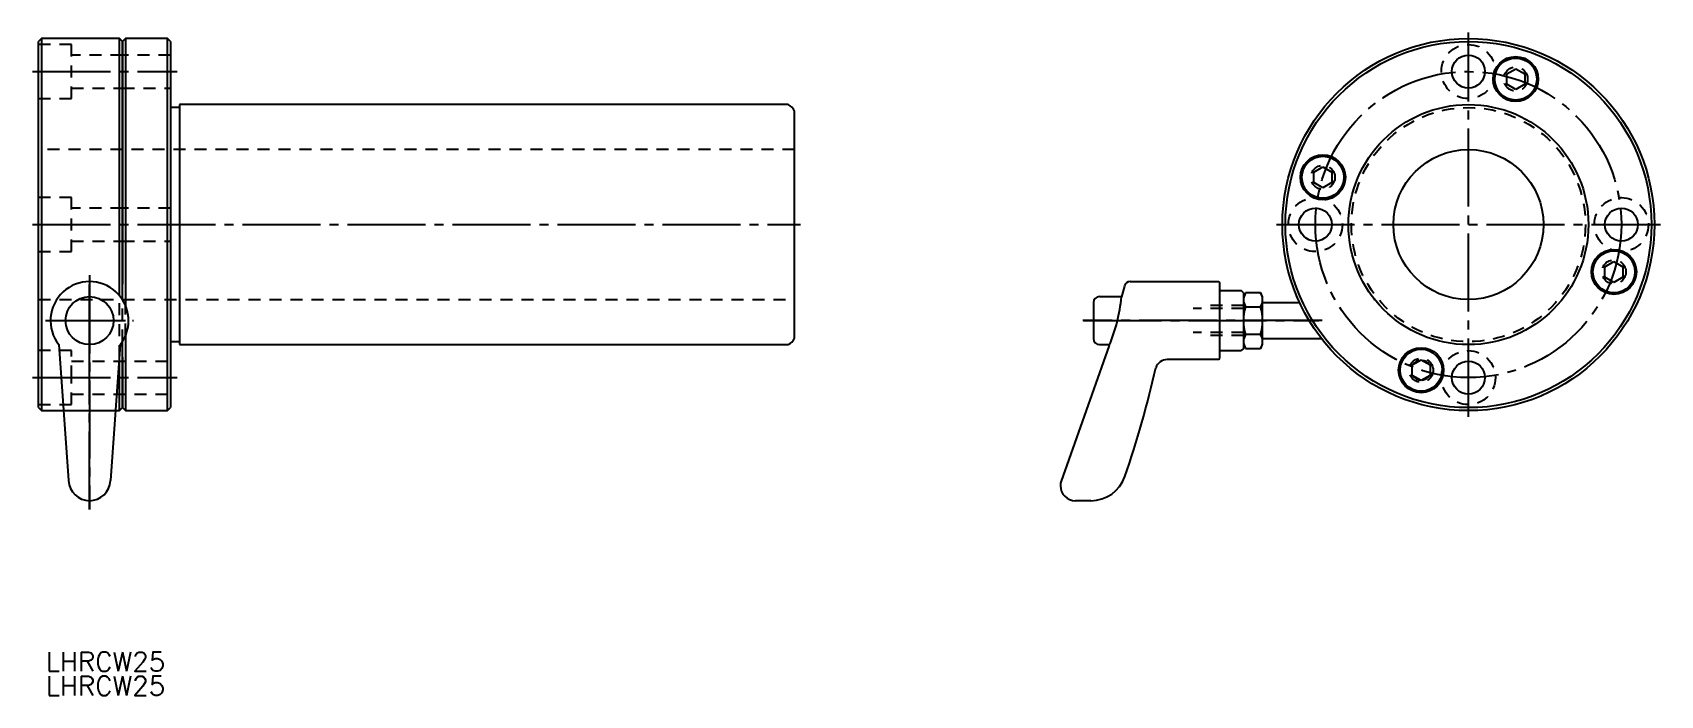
# Model space of a CAD drawing. Extents: x 103 to 374, y 126 to 237.
import ezdxf

# ---------------------------------------------------------------- set-up
doc = ezdxf.new("R2010")
doc.units = 0
doc.linetypes.add('CENTER', pattern=[17.5, 13, -1.5, 1.5, -1.5])
doc.linetypes.add('DASHED', pattern=[3.5, 2, -1.5])
doc.layers.get('0').update_dxf_attribs({"linetype": 'CONTINUOUS'})
doc.layers.add('CENTER', color=1, linetype='CENTER')
doc.styles.get("Standard").update_dxf_attribs({"font": 'txt.shx', "bigfont": '@extfont2.shx'})

msp = doc.modelspace()

# ---------------------------------------------------------------- linework, layer by layer
at = {"color": 7, "linetype": 'CONTINUOUS'}
for p, q in [((104.37, 235.64), (103.87, 235.14)), ((103.87, 174.14), (103.87, 235.14)), ((104.37, 235.64), (104.37, 173.64)), ((117.37, 235.64), (104.37, 235.64)), ((117.37, 194.73), (117.37, 235.64)), ((117.87, 235.14), (117.37, 235.64)), ((118.37, 235.64), (117.87, 235.14)), ((117.87, 235.14), (117.87, 194.69)), ((117.87, 194.69), (117.87, 235.14)), ((118.37, 235.64), (118.37, 194.65)), ((125.37, 235.64), (118.37, 235.64)), ((125.37, 194.04), (125.37, 235.64)), ((125.87, 235.14), (125.37, 235.64)), ((125.87, 235.14), (125.87, 194)), ((348.55, 229.75), (350.05, 230.62)), ((350.05, 230.62), (351.55, 229.75)), ((348.55, 228.02), (348.55, 229.75)), ((350.05, 227.15), (348.55, 228.02)), ((351.55, 228.02), (350.05, 227.15)), ((351.55, 229.75), (351.55, 228.02)), ((127.37, 224.14), (125.87, 224.14)), ((127.37, 224.64), (127.37, 193.88)), ((228.78, 224.64), (127.37, 224.64)), ((229.87, 185.73), (229.87, 223.55)), ((316.42, 213.38), (317.92, 214.25)), ((316.42, 211.65), (316.42, 213.38)), ((317.92, 210.78), (316.42, 211.65)), ((317.92, 214.25), (319.42, 213.38)), ((319.42, 211.65), (317.92, 210.78)), ((319.42, 213.38), (319.42, 211.65)), ((364.92, 197.62), (366.42, 198.49)), ((366.42, 198.49), (367.92, 197.62)), ((364.92, 195.89), (364.92, 197.62)), ((366.42, 195.02), (364.92, 195.89)), ((367.92, 195.89), (366.42, 195.02)), ((367.92, 197.62), (367.92, 195.89)), ((117.37, 192.79), (117.37, 194.73)), ((117.87, 192.1), (117.87, 194.69)), ((118.37, 194.65), (118.37, 191.14)), ((125.37, 183.22), (125.37, 194.04)), ((125.87, 194), (125.87, 183.26)), ((127.37, 193.88), (127.37, 184.64)), ((280.67, 192.64), (284.36, 192.64)), ((284.84, 194.41), (284.34, 192.58)), ((285.8, 195.14), (300.59, 195.14)), ((300.59, 195.14), (300.67, 194.93)), ((300.67, 194.93), (300.67, 182.34)), ((300.67, 193.64), (304.31, 193.64)), ((304.67, 193.27), (304.31, 193.64)), ((304.67, 193.27), (304.67, 184)), ((305.03, 193.25), (304.67, 192.64)), ((304.67, 192.64), (304.67, 184.64)), ((307.51, 193.25), (305.03, 193.25)), ((307.87, 192.64), (307.51, 193.25)), ((307.87, 184.64), (307.87, 192.64)), ((279.67, 191.64), (279.67, 185.64)), ((305.03, 190.94), (307.51, 190.94)), ((307.87, 191.64), (314.03, 191.64)), ((326.5, 192.14), (326.37, 192.14)), ((326.56, 192.14), (326.5, 192.14)), ((107.25, 184.64), (108.88, 161.98)), ((117.5, 184.64), (115.87, 161.98)), ((117.87, 182.58), (117.87, 185.17)), ((118.37, 186.14), (118.37, 182.62)), ((125.87, 185.14), (127.37, 185.14)), ((127.37, 184.64), (141.04, 184.64)), ((141.04, 184.64), (228.78, 184.64)), ((280.67, 184.64), (282.39, 184.64)), ((304.67, 184.64), (305.03, 184.02)), ((307.51, 186.33), (305.03, 186.33)), ((307.51, 184.02), (307.87, 184.64)), ((307.87, 185.64), (317.68, 185.64)), ((117.37, 182.54), (117.37, 182.92)), ((117.37, 173.64), (117.37, 182.54)), ((117.87, 182.58), (117.87, 174.14)), ((117.87, 174.14), (117.87, 182.58)), ((118.37, 182.62), (118.37, 173.64)), ((125.37, 173.64), (125.37, 183.22)), ((125.87, 183.26), (125.87, 174.14)), ((282.32, 184.48), (274.29, 161.89)), ((300.59, 182.14), (291.96, 182.14)), ((300.59, 182.14), (300.67, 182.34)), ((300.67, 183.64), (304.31, 183.64)), ((304.67, 184), (304.31, 183.64)), ((305.03, 184.02), (307.51, 184.02)), ((332.79, 181.25), (334.29, 182.12)), ((334.29, 182.12), (335.79, 181.25)), ((332.79, 179.52), (332.79, 181.25)), ((334.29, 178.65), (332.79, 179.52)), ((335.79, 179.52), (334.29, 178.65)), ((335.79, 181.25), (335.79, 179.52)), ((103.87, 174.14), (104.37, 173.64)), ((104.37, 173.64), (117.37, 173.64)), ((117.37, 173.64), (117.87, 174.14)), ((117.87, 174.14), (118.37, 173.64)), ((118.37, 173.64), (125.37, 173.64)), ((125.37, 173.64), (125.87, 174.14)), ((274.17, 161.22), (274.17, 161.14)), ((279.24, 158.64), (276.67, 158.64))]:
    msp.add_line(p, q, dxfattribs=at)
at = {"color": 3, "linetype": 'DASHED'}
for p, q in [((109.37, 234.64), (103.87, 234.64)), ((109.37, 225.64), (109.37, 234.64)), ((117.87, 232.89), (109.37, 232.89)), ((125.87, 232.89), (117.87, 232.89)), ((103.87, 225.64), (109.37, 225.64)), ((109.37, 227.39), (117.87, 227.39)), ((117.87, 227.39), (125.87, 227.39)), ((229.87, 217.14), (103.87, 217.14)), ((109.37, 209.14), (103.87, 209.14)), ((109.37, 200.14), (109.37, 209.14)), ((117.87, 207.39), (109.37, 207.39)), ((125.87, 207.39), (117.87, 207.39)), ((109.37, 201.89), (117.87, 201.89)), ((117.87, 201.89), (125.87, 201.89)), ((103.87, 200.14), (109.37, 200.14)), ((117.37, 182.54), (117.37, 192.79)), ((103.87, 192.14), (229.87, 192.14)), ((117.87, 185.17), (117.87, 192.1)), ((118.37, 186.14), (118.37, 191.14)), ((304.67, 190.64), (296.27, 190.64)), ((304.67, 191.14), (297.67, 191.14)), ((304.67, 186.64), (296.27, 186.64)), ((304.67, 186.14), (297.67, 186.14)), ((109.37, 183.64), (103.87, 183.64)), ((109.37, 179.14), (109.37, 183.64)), ((109.37, 181.89), (125.87, 181.89)), ((109.37, 174.64), (109.37, 179.14)), ((109.37, 176.39), (125.87, 176.39)), ((103.87, 174.64), (109.37, 174.64))]:
    msp.add_line(p, q, dxfattribs=at)
at = {"color": 7, "linetype": 'CONTINUOUS'}
for centre, radius in [((342.17, 204.64), 31), ((342.17, 204.64), 30.5), ((342.17, 230.14), 2.75), ((350.05, 228.89), 3.75), ((350.05, 228.89), 3.5), ((342.17, 204.64), 20), ((342.17, 204.64), 12.5), ((317.92, 212.52), 3.75), ((317.92, 212.52), 3.5), ((316.67, 204.64), 2.75), ((367.67, 204.64), 2.75), ((366.42, 196.76), 3.75), ((366.42, 196.76), 3.5), ((112.37, 188.64), 4), ((334.29, 180.38), 3.75), ((334.29, 180.38), 3.5), ((342.17, 179.14), 2.75)]:
    msp.add_circle(centre, radius, dxfattribs=at)
at = {"color": 3, "linetype": 'DASHED'}
for centre, radius in [((342.17, 230.14), 4.5), ((350.05, 228.89), 2), ((342.17, 204.64), 19.5), ((317.92, 212.52), 2), ((316.67, 204.64), 4.5), ((367.67, 204.64), 4.5), ((366.42, 196.76), 2), ((334.29, 180.38), 2), ((342.17, 179.14), 4.5)]:
    msp.add_circle(centre, radius, dxfattribs=at)
at = {"color": 7, "linetype": 'CONTINUOUS'}
for centre, radius, start, end in [((228.02, 222.79), 2, 22.3316, 67.6684), ((112.37, 188.64), 6.5, 322.0201, 217.9799), ((280.67, 191.64), 1, 90, 180), ((285.8, 194.14), 1, 90, 164.2753), ((306.72, 192.1), 2.04, 145.6158, 214.3842), ((305.83, 192.1), 2.04, 325.6158, 34.3842), ((256.92, 195.12), 27.53, 337.2678, 354.7093), ((312.31, 188.64), 7.64, 162.412, 197.588), ((300.23, 188.64), 7.64, 342.412, 17.588), ((228.02, 186.49), 2, 292.3316, 337.6684), ((280.67, 185.64), 1, 180, 270), ((306.72, 185.17), 2.04, 145.6158, 214.3842), ((305.83, 185.17), 2.04, 325.6158, 34.3842), ((291.96, 180.14), 2, 90, 160.621), ((334.29, 180.38), 1.65, 95.38, 144.62), ((334.29, 180.38), 1.65, 35.38, 84.62), ((122.05, 218.89), 172.29, 340.9545, 347.2259), ((334.29, 180.38), 1.65, 215.38, 264.62), ((334.29, 180.38), 1.65, 275.38, 324.62), ((112.37, 162.14), 3.5, 182.543, 357.4475), ((276.17, 161.22), 2, 160.4256, 180), ((276.67, 161.14), 2.5, 180, 270), ((279.24, 164.64), 6, 270, 340.8981)]:
    msp.add_arc(centre, radius, start, end, dxfattribs=at)
at = {"layer": 'CENTER', "color": 1, "linetype": 'CENTER'}
for p, q in [((342.17, 172.64), (342.17, 236.64)), ((102.87, 230.14), (126.97, 230.14)), ((102.87, 204.64), (230.87, 204.64)), ((310.17, 204.64), (374.17, 204.64)), ((112.37, 196.19), (112.37, 157.15)), ((112.37, 182.64), (112.37, 194.64)), ((112.37, 157.15), (112.37, 194.64)), ((105.05, 188.64), (119.68, 188.64)), ((106.37, 188.64), (118.37, 188.64)), ((106.37, 188.64), (118.37, 188.64)), ((317.81, 188.64), (277.89, 188.64)), ((102.87, 179.14), (126.97, 179.14))]:
    msp.add_line(p, q, dxfattribs=at)
at = {"layer": 'CENTER', "color": 12, "linetype": 'CENTER'}
msp.add_line((278.04, 188.64), (317.25, 188.64), dxfattribs=at)
at = {"layer": 'CENTER', "color": 1, "linetype": 'CENTER'}
msp.add_circle((342.17, 204.64), 25.5, dxfattribs=at)

# ---------------------------------------------------------------- texts
at = {"color": 7, "linetype": 'CONTINUOUS'}
for p in [(105.09, 130.22), (105.09, 126.19)]:
    msp.add_text('LHRCW25', height=3.2, dxfattribs=at).set_placement(p)

doc.saveas('drawing.dxf')
